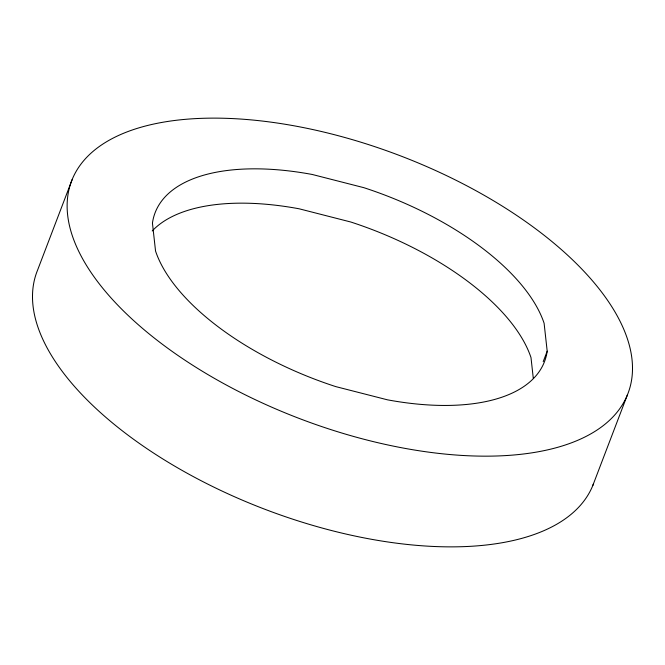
<?xml version="1.0" encoding="UTF-8"?>
<svg xmlns="http://www.w3.org/2000/svg" width="665" height="665" viewBox="0 0 665 665"><rect width="100%" height="100%" fill="white"/><g stroke="black" fill="none" stroke-linecap="round" stroke-linejoin="round"><path stroke-width="1" d="M72.177 179.542L37.531 270.256A297.779 140.714 20.9 0 0 264.022 508.941A297.779 140.714 20.9 0 0 593.546 483.621M543.197 361.677L547.195 351.187L544.103 323.257A208.444 98.503 20.9 0 0 363.83 187.671L312.267 174.479A208.444 98.503 20.9 0 0 152.443 223.099L155.544 251.029A208.444 98.503 20.9 0 0 335.808 386.623L387.371 399.806A208.444 98.503 20.9 0 0 547.195 351.187M592.823 485.458L627.469 394.744A297.779 140.714 20.9 0 0 256.989 120.465A297.779 140.714 20.9 0 0 165.003 346.224A297.779 140.714 20.9 0 0 627.469 394.744M533.297 378.36L530.994 357.579A208.444 98.503 20.9 0 0 350.729 221.994L299.167 208.802A208.444 98.503 20.9 0 0 152.219 230.971"/></g></svg>
